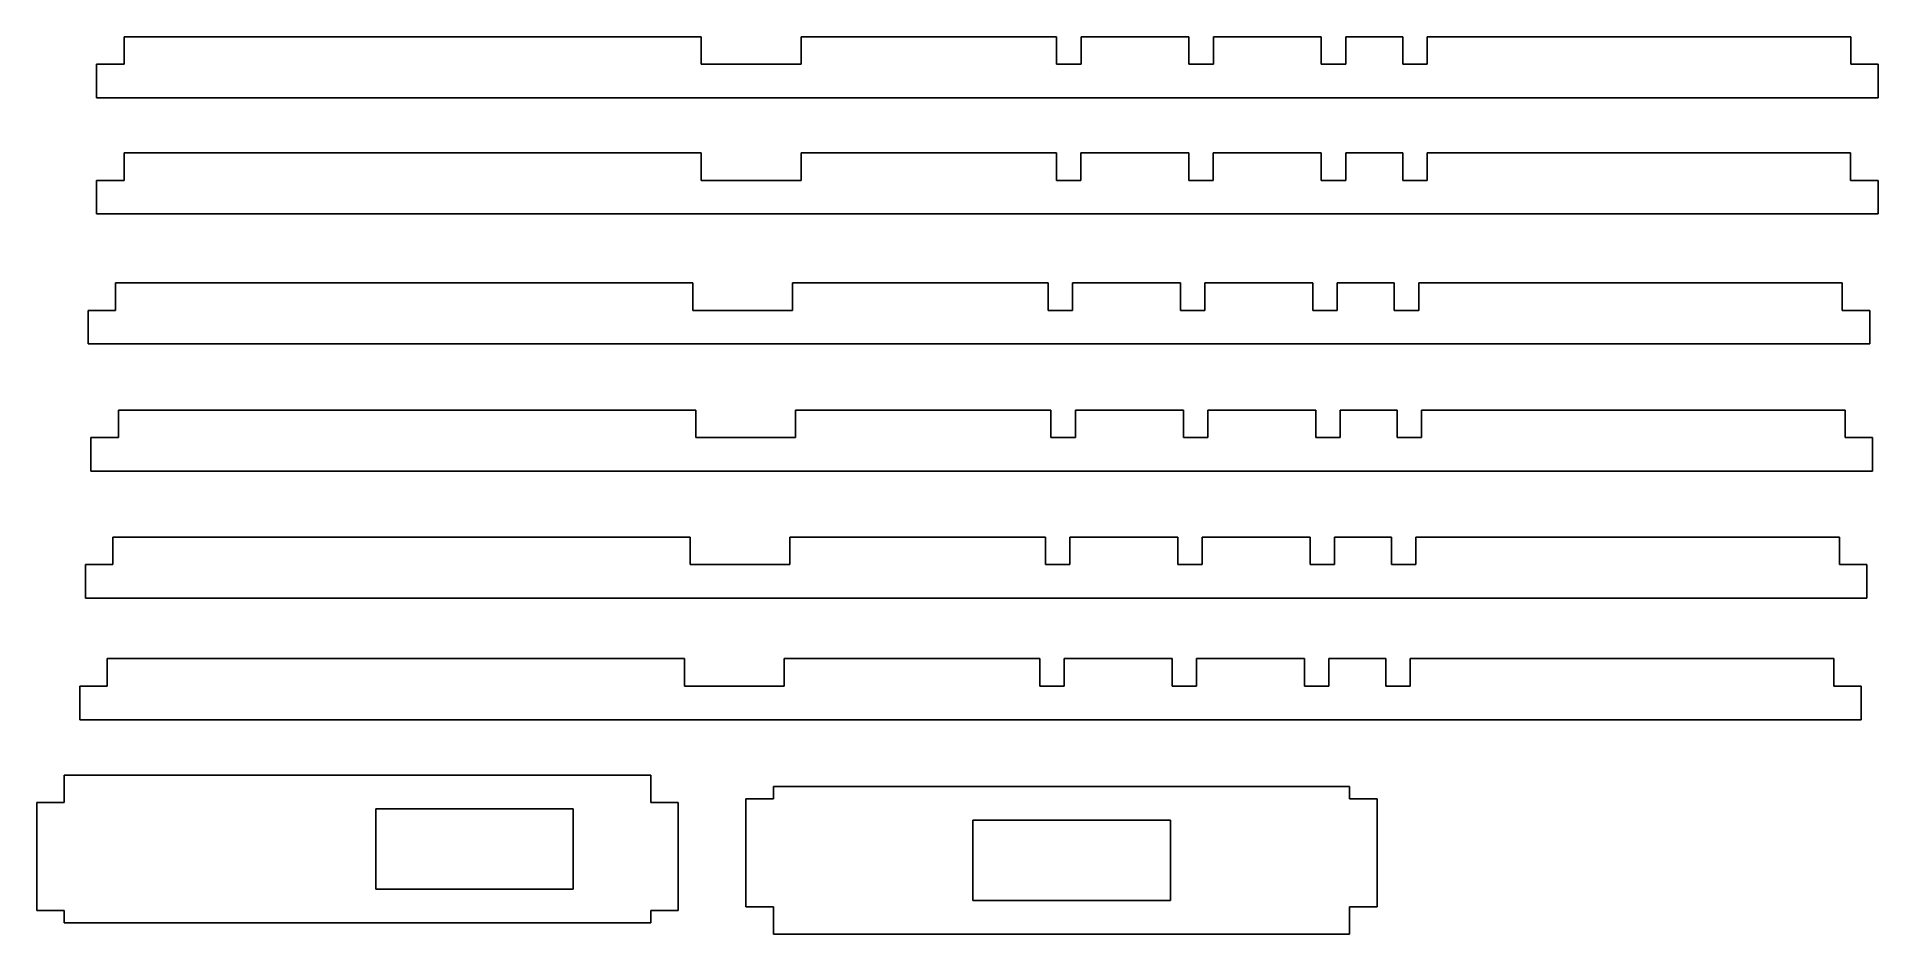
# Model space of a CAD drawing. Extents: x 6 to 187, y 5 to 94.
import ezdxf

# ---------------------------------------------------------------- set-up
doc = ezdxf.new("R2010")
doc.units = 0
doc.layers.get('0').update_dxf_attribs({"linetype": 'CONTINUOUS'})

msp = doc.modelspace()

# ---------------------------------------------------------------- linework, layer by layer
at = {"color": 7, "ltscale": 0.0675}
for p, q in [((14.326663, 90.92672), (14.326663, 93.626717)), ((71.026665, 93.626717), (71.026665, 90.92672)), ((80.82666, 90.92672), (80.82666, 93.626717)), ((105.926666, 93.626717), (105.926666, 90.92672)), ((108.32666, 90.92672), (108.32666, 93.626717)), ((118.926666, 93.626717), (118.926666, 90.92672)), ((121.32666, 90.92672), (121.32666, 93.626717)), ((131.926666, 93.626717), (131.926666, 90.92672)), ((134.32666, 90.92672), (134.32666, 93.626717)), ((139.926666, 93.626717), (139.926666, 90.92672)), ((142.32666, 90.92672), (142.32666, 93.626717)), ((183.926666, 93.626717), (183.926666, 90.92672)), ((11.626663, 90.92672), (14.326663, 90.92672)), ((183.926666, 90.92672), (186.626663, 90.92672)), ((14.319633, 79.523445), (14.319633, 82.223442)), ((71.019638, 82.223442), (71.019638, 79.523445)), ((80.819633, 79.523445), (80.819633, 82.223442)), ((105.91964, 82.223442), (105.91964, 79.523445)), ((108.319633, 79.523445), (108.319633, 82.223442)), ((118.91964, 82.223442), (118.91964, 79.523445)), ((121.319633, 79.523445), (121.319633, 82.223442)), ((131.919632, 82.223442), (131.919632, 79.523445)), ((134.319626, 79.523445), (134.319626, 82.223442)), ((139.919632, 82.223442), (139.919632, 79.523445)), ((142.319626, 79.523445), (142.319626, 82.223442)), ((183.919632, 82.223442), (183.919632, 79.523445)), ((11.619634, 79.523445), (14.319633, 79.523445)), ((183.919632, 79.523445), (186.619629, 79.523445)), ((13.497682, 66.745384), (13.497682, 69.445389)), ((70.197685, 69.445389), (70.197685, 66.745384)), ((79.997681, 66.745384), (79.997681, 69.445389)), ((105.097687, 69.445389), (105.097687, 66.745384)), ((107.497681, 66.745384), (107.497681, 69.445389)), ((118.097687, 69.445389), (118.097687, 66.745384)), ((120.497681, 66.745384), (120.497681, 69.445389)), ((131.097687, 69.445389), (131.097687, 66.745384)), ((133.497681, 66.745384), (133.497681, 69.445389)), ((139.097687, 69.445389), (139.097687, 66.745384)), ((141.497681, 66.745384), (141.497681, 69.445389)), ((183.097687, 69.445389), (183.097687, 66.745384)), ((10.797682, 66.745384), (13.497682, 66.745384)), ((183.097687, 66.745384), (185.797684, 66.745384)), ((13.774009, 54.257763), (13.774009, 56.957764)), ((70.474014, 56.957764), (70.474014, 54.257763)), ((80.274002, 54.257763), (80.274002, 56.957764)), ((105.374008, 56.957764), (105.374008, 54.257763)), ((107.774002, 54.257763), (107.774002, 56.957764)), ((118.374008, 56.957764), (118.374008, 54.257763)), ((120.774002, 54.257763), (120.774002, 56.957764)), ((131.374008, 56.957764), (131.374008, 54.257763)), ((133.774002, 54.257763), (133.774002, 56.957764)), ((139.374008, 56.957764), (139.374008, 54.257763)), ((141.774002, 54.257763), (141.774002, 56.957764)), ((183.374008, 56.957764), (183.374008, 54.257763)), ((11.074009, 54.257763), (13.774009, 54.257763)), ((183.374008, 54.257763), (186.074005, 54.257763)), ((13.221355, 41.770134), (13.221355, 44.470135)), ((69.921356, 44.470135), (69.921356, 41.770134)), ((79.721352, 41.770134), (79.721352, 44.470135)), ((104.821358, 44.470135), (104.821358, 41.770134)), ((107.221352, 41.770134), (107.221352, 44.470135)), ((117.821358, 44.470135), (117.821358, 41.770134)), ((120.221352, 41.770134), (120.221352, 44.470135)), ((130.821365, 44.470135), (130.821365, 41.770134)), ((133.221359, 41.770134), (133.221359, 44.470135)), ((138.821365, 44.470135), (138.821365, 41.770134)), ((141.221359, 41.770134), (141.221359, 44.470135)), ((182.821365, 44.470135), (182.821365, 41.770134)), ((10.521356, 41.770134), (13.221355, 41.770134)), ((182.821365, 41.770134), (185.521362, 41.770134)), ((12.668701, 29.828201), (12.668701, 32.528202)), ((69.368706, 32.528202), (69.368706, 29.828201)), ((79.168701, 29.828201), (79.168701, 32.528202)), ((104.268707, 32.528202), (104.268707, 29.828201)), ((106.668701, 29.828201), (106.668701, 32.528202)), ((117.268707, 32.528202), (117.268707, 29.828201)), ((119.668701, 29.828201), (119.668701, 32.528202)), ((130.268707, 32.528202), (130.268707, 29.828201)), ((132.668701, 29.828201), (132.668701, 32.528202)), ((138.268707, 32.528202), (138.268707, 29.828201)), ((140.668701, 29.828201), (140.668701, 32.528202)), ((182.268707, 32.528202), (182.268707, 29.828201)), ((9.968701, 29.828201), (12.668701, 29.828201)), ((182.268707, 29.828201), (184.968704, 29.828201)), ((8.453539, 18.380043), (8.453539, 21.080042)), ((66.053535, 21.080042), (66.053535, 18.380043)), ((5.753539, 18.380043), (8.453539, 18.380043)), ((66.053535, 18.380043), (68.75354, 18.380043)), ((75.405472, 18.754229), (78.105469, 18.754229)), ((134.705475, 18.754229), (137.405472, 18.754229)), ((5.753539, 7.780043), (8.453539, 7.780043)), ((68.75354, 7.780043), (66.053535, 7.780043)), ((75.405472, 8.154229), (78.105469, 8.154229)), ((78.105469, 8.154229), (78.105469, 5.454229)), ((134.705475, 8.154229), (134.705475, 5.454229)), ((137.405472, 8.154229), (134.705475, 8.154229))]:
    msp.add_line(p, q, dxfattribs=at)
at = {"color": 7}
for p, q in [((71.026665, 93.626717), (14.326663, 93.626717)), ((105.926666, 93.626717), (80.82666, 93.626717)), ((183.926666, 93.626717), (142.32666, 93.626717)), ((11.626663, 87.626717), (186.626663, 87.626717)), ((71.019638, 82.223442), (14.319633, 82.223442)), ((105.91964, 82.223442), (80.819633, 82.223442)), ((183.919632, 82.223442), (142.319626, 82.223442)), ((11.619634, 76.223442), (186.619629, 76.223442)), ((70.197685, 69.445389), (13.497682, 69.445389)), ((105.097687, 69.445389), (79.997681, 69.445389)), ((183.097687, 69.445389), (141.497681, 69.445389)), ((10.797682, 63.445385), (185.797684, 63.445385)), ((70.474014, 56.957764), (13.774009, 56.957764)), ((105.374008, 56.957764), (80.274002, 56.957764)), ((183.374008, 56.957764), (141.774002, 56.957764)), ((11.074009, 50.957764), (186.074005, 50.957764)), ((69.921356, 44.470135), (13.221355, 44.470135)), ((104.821358, 44.470135), (79.721352, 44.470135)), ((182.821365, 44.470135), (141.221359, 44.470135)), ((10.521356, 38.470135), (185.521362, 38.470135)), ((69.368706, 32.528202), (12.668701, 32.528202)), ((104.268707, 32.528202), (79.168701, 32.528202)), ((182.268707, 32.528202), (140.668701, 32.528202)), ((9.968701, 26.528202), (184.968704, 26.528202)), ((66.053535, 21.080042), (8.453539, 21.080042)), ((134.705475, 19.954229), (78.105469, 19.954229)), ((8.453539, 6.580042), (66.053535, 6.580042)), ((78.105469, 5.454229), (134.705475, 5.454229))]:
    msp.add_line(p, q, dxfattribs=at)
at = {"color": 7, "ltscale": 0.265}
for p, q in [((118.926666, 93.626717), (108.32666, 93.626717)), ((131.926666, 93.626717), (121.32666, 93.626717)), ((118.91964, 82.223442), (108.319633, 82.223442)), ((131.919632, 82.223442), (121.319633, 82.223442)), ((118.097687, 69.445389), (107.497681, 69.445389)), ((131.097687, 69.445389), (120.497681, 69.445389)), ((118.374008, 56.957764), (107.774002, 56.957764)), ((131.374008, 56.957764), (120.774002, 56.957764)), ((117.821358, 44.470135), (107.221352, 44.470135)), ((130.821365, 44.470135), (120.221352, 44.470135)), ((117.268707, 32.528202), (106.668701, 32.528202)), ((130.268707, 32.528202), (119.668701, 32.528202)), ((5.753539, 18.380043), (5.753539, 7.780043)), ((68.75354, 7.780043), (68.75354, 18.380043)), ((75.405472, 18.754229), (75.405472, 8.154229)), ((137.405472, 8.154229), (137.405472, 18.754229))]:
    msp.add_line(p, q, dxfattribs=at)
at = {"color": 7, "ltscale": 0.14}
for p, q in [((139.926666, 93.626717), (134.32666, 93.626717)), ((139.919632, 82.223442), (134.319626, 82.223442)), ((139.097687, 69.445389), (133.497681, 69.445389)), ((139.374008, 56.957764), (133.774002, 56.957764)), ((138.821365, 44.470135), (133.221359, 44.470135)), ((138.268707, 32.528202), (132.668701, 32.528202))]:
    msp.add_line(p, q, dxfattribs=at)
at = {"color": 7, "ltscale": 0.0825}
for p, q in [((11.626663, 90.92672), (11.626663, 87.626717)), ((186.626663, 87.626717), (186.626663, 90.92672)), ((11.619634, 79.523445), (11.619634, 76.223442)), ((186.619629, 76.223442), (186.619629, 79.523445)), ((10.797682, 66.745384), (10.797682, 63.445385)), ((185.797684, 63.445385), (185.797684, 66.745384)), ((11.074009, 54.257763), (11.074009, 50.957764)), ((186.074005, 50.957764), (186.074005, 54.257763)), ((10.521356, 41.770134), (10.521356, 38.470135)), ((185.521362, 38.470135), (185.521362, 41.770134)), ((9.968701, 29.828201), (9.968701, 26.528202)), ((184.968704, 26.528202), (184.968704, 29.828201))]:
    msp.add_line(p, q, dxfattribs=at)
at = {"color": 7, "ltscale": 0.245}
for p, q in [((71.026665, 90.92672), (80.82666, 90.92672)), ((71.019638, 79.523445), (80.819633, 79.523445)), ((70.197685, 66.745384), (79.997681, 66.745384)), ((70.474014, 54.257763), (80.274002, 54.257763)), ((69.921356, 41.770134), (79.721352, 41.770134)), ((69.368706, 29.828201), (79.168701, 29.828201))]:
    msp.add_line(p, q, dxfattribs=at)
at = {"color": 7, "ltscale": 0.06}
for p, q in [((105.926666, 90.92672), (108.32666, 90.92672)), ((118.926666, 90.92672), (121.32666, 90.92672)), ((131.926666, 90.92672), (134.32666, 90.92672)), ((139.926666, 90.92672), (142.32666, 90.92672)), ((105.91964, 79.523445), (108.319633, 79.523445)), ((118.91964, 79.523445), (121.319633, 79.523445)), ((131.919632, 79.523445), (134.319626, 79.523445)), ((139.919632, 79.523445), (142.319626, 79.523445)), ((105.097687, 66.745384), (107.497681, 66.745384)), ((118.097687, 66.745384), (120.497681, 66.745384)), ((131.097687, 66.745384), (133.497681, 66.745384)), ((139.097687, 66.745384), (141.497681, 66.745384)), ((105.374008, 54.257763), (107.774002, 54.257763)), ((118.374008, 54.257763), (120.774002, 54.257763)), ((131.374008, 54.257763), (133.774002, 54.257763)), ((139.374008, 54.257763), (141.774002, 54.257763)), ((104.821358, 41.770134), (107.221352, 41.770134)), ((117.821358, 41.770134), (120.221352, 41.770134)), ((130.821365, 41.770134), (133.221359, 41.770134)), ((138.821365, 41.770134), (141.221359, 41.770134)), ((104.268707, 29.828201), (106.668701, 29.828201)), ((117.268707, 29.828201), (119.668701, 29.828201)), ((130.268707, 29.828201), (132.668701, 29.828201)), ((138.268707, 29.828201), (140.668701, 29.828201))]:
    msp.add_line(p, q, dxfattribs=at)
at = {"color": 7, "ltscale": 0.03}
for p, q in [((78.105469, 18.754229), (78.105469, 19.954229)), ((134.705475, 19.954229), (134.705475, 18.754229)), ((8.453539, 7.780043), (8.453539, 6.580042)), ((66.053535, 7.780043), (66.053535, 6.580042))]:
    msp.add_line(p, q, dxfattribs=at)
at = {"color": 7, "ltscale": 0.485}
for p, q in [((39.053539, 17.780043), (58.453541, 17.780043)), ((97.705475, 16.654228), (117.105469, 16.654228)), ((58.453541, 9.880042), (39.053539, 9.880042)), ((117.105469, 8.754229), (97.705475, 8.754229))]:
    msp.add_line(p, q, dxfattribs=at)
at = {"color": 7, "ltscale": 0.1975}
for p, q in [((39.053539, 17.780043), (39.053539, 9.880042)), ((58.453541, 9.880042), (58.453541, 17.780043)), ((97.705475, 16.654228), (97.705475, 8.754229)), ((117.105469, 8.754229), (117.105469, 16.654228))]:
    msp.add_line(p, q, dxfattribs=at)

doc.saveas('drawing.dxf')
